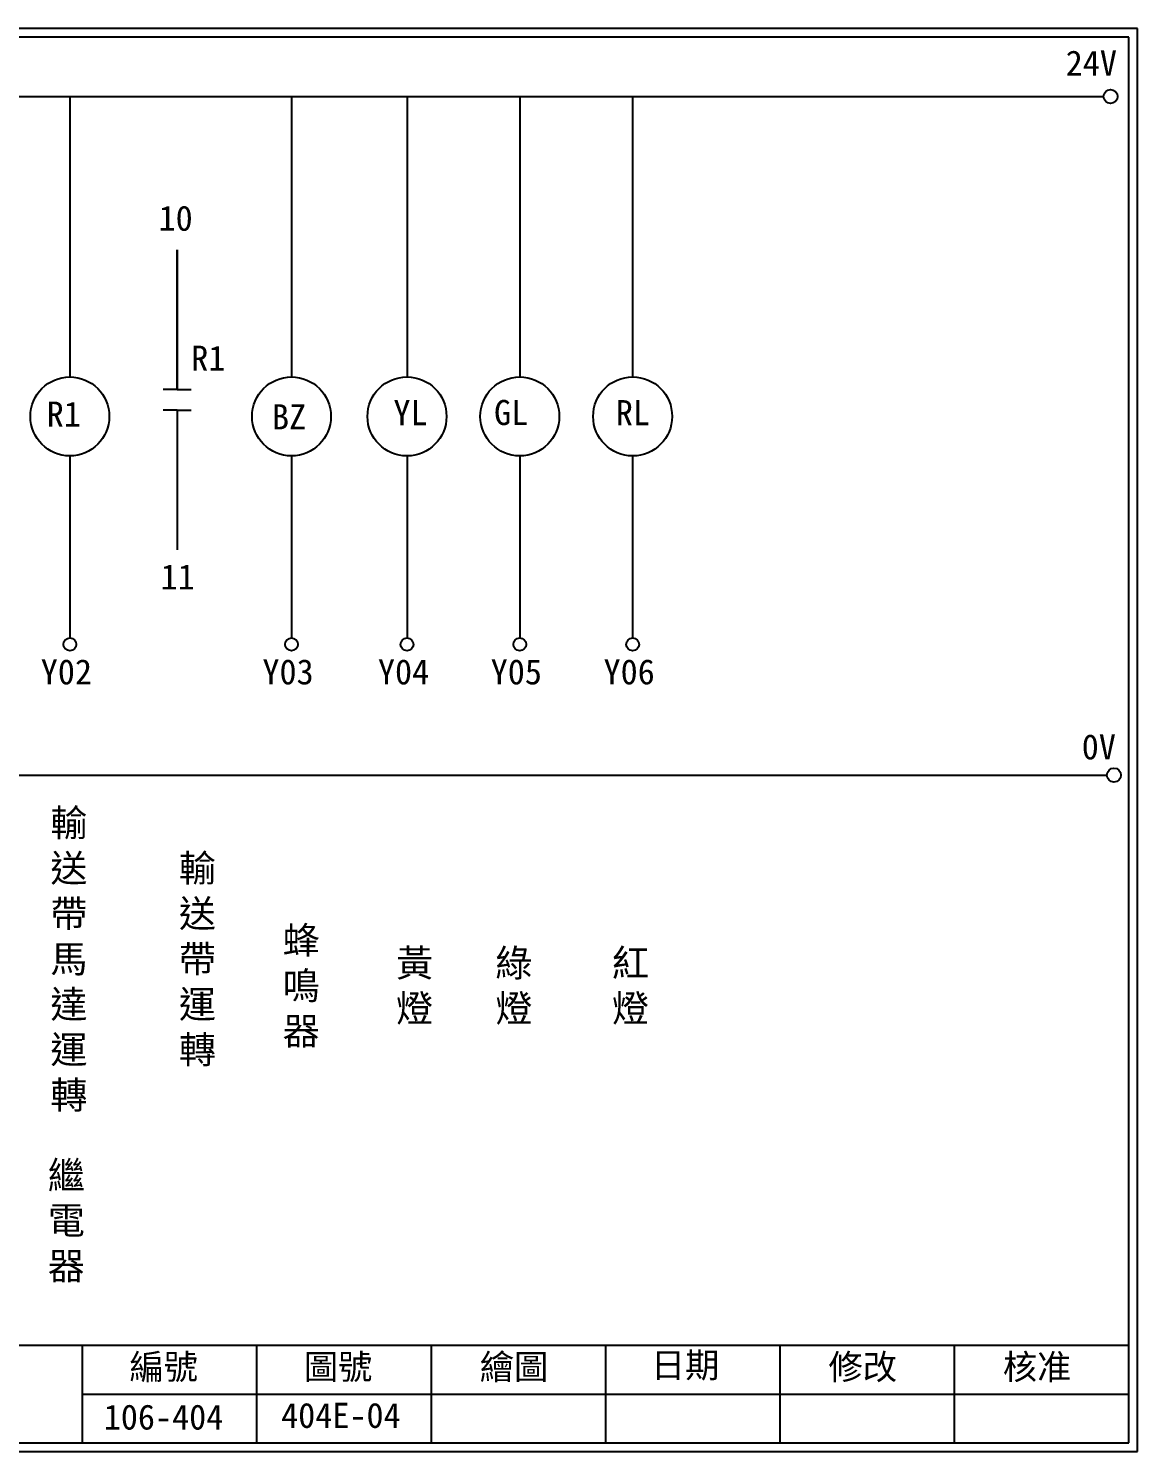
# Model space of a CAD drawing. Extents: x 889 to 1176, y 251 to 455.
# Drawn here: x 1017.1 to 1176.1, y 251.2 to 455.2 of the extents above; entities that cross this region are included whole.
import ezdxf

# ---------------------------------------------------------------- set-up
doc = ezdxf.new("R2010")
doc.units = 0
doc.layers.get('0').update_dxf_attribs({"linetype": 'CONTINUOUS'})
doc.layers.add('圖框層', color=7, linetype='CONTINUOUS')
doc.layers.add('標尺寸層', color=3, linetype='CONTINUOUS')
doc.styles.add('CNS', font='romanc.shx', dxfattribs={"bigfont": 'chineset.shx'})
doc.styles.add('STSL', font='kaiu.ttf')

msp = doc.modelspace()

# ---------------------------------------------------------------- linework, layer by layer
for centre in [(1172.21, 445.42), (1172.69, 348.15)]:
    msp.add_circle(centre, 1)
at = {"layer": '圖框層', "color": 7}
for p, q in [((1176.07, 455.16), (889.07, 455.16)), ((1176.07, 251.2), (1176.07, 455.16)), ((1174.82, 453.91), (890.32, 453.91)), ((1174.82, 252.44), (1174.82, 453.91)), ((890.32, 266.44), (1174.82, 266.44)), ((1024.82, 252.44), (1024.82, 266.44)), ((1049.82, 252.44), (1049.82, 266.44)), ((1074.82, 252.44), (1074.82, 266.44)), ((1099.82, 252.44), (1099.82, 266.44)), ((1124.82, 252.44), (1124.82, 266.44)), ((1149.82, 252.44), (1149.82, 266.44)), ((1024.82, 259.44), (1174.82, 259.44)), ((889.07, 251.2), (1176.07, 251.2)), ((890.32, 252.44), (1174.82, 252.44))]:
    msp.add_line(p, q, dxfattribs=at)
at = {"layer": '標尺寸層', "color": 7}
for p, q in [((893.61, 445.42), (1171.21, 445.42)), ((1022.99, 445.42), (1022.99, 405.22)), ((1054.77, 445.42), (1054.77, 405.22)), ((1071.33, 445.42), (1071.33, 405.22)), ((1087.5, 445.42), (1087.5, 405.22)), ((1103.68, 445.42), (1103.68, 405.22)), ((1022.99, 393.9), (1022.99, 367.81)), ((1071.33, 393.9), (1071.33, 367.81)), ((1087.5, 393.9), (1087.5, 367.81)), ((1103.68, 393.9), (1103.68, 367.81)), ((893.82, 348.15), (1171.69, 348.15))]:
    msp.add_line(p, q, dxfattribs=at)
at = {"layer": '標尺寸層', "color": 0}
for p, q in [((1038.39, 423.44), (1038.39, 403.44)), ((1038.39, 403.44), (1038.39, 423.44)), ((1038.39, 403.44), (1038.39, 423.44)), ((1038.39, 403.44), (1038.39, 423.44)), ((1038.39, 403.44), (1036.39, 403.44)), ((1038.39, 403.44), (1040.39, 403.44)), ((1038.39, 400.44), (1036.39, 400.44)), ((1038.39, 400.44), (1040.39, 400.44)), ((1038.39, 400.44), (1038.39, 380.44)), ((1038.39, 400.44), (1038.39, 380.44)), ((1054.77, 393.9), (1054.77, 367.81))]:
    msp.add_line(p, q, dxfattribs=at)
at = {"layer": '標尺寸層', "color": 7}
for centre, radius in [((1022.99, 399.56), 5.66), ((1054.77, 399.56), 5.66), ((1071.33, 399.56), 5.66), ((1087.5, 399.56), 5.66), ((1103.68, 399.56), 5.66), ((1022.99, 366.89), 0.92), ((1054.77, 366.89), 0.92), ((1071.33, 366.89), 0.92), ((1087.5, 366.89), 0.92), ((1103.68, 366.89), 0.92)]:
    msp.add_circle(centre, radius, dxfattribs=at)

# ---------------------------------------------------------------- texts
at = {"layer": '圖框層', "color": 4, "style": 'STSL'}
for s, p in [('24V', (1165.77, 448.41)), ('10', (1035.71, 426.17)), ('R1', (1040.39, 406.11)), ('YL', (1069.38, 398.3)), ('GL', (1083.81, 398.32)), ('RL', (1101.27, 398.3)), ('R1', (1019.67, 398.09)), ('BZ', (1051.97, 397.7)), ('11', (1036, 374.76)), ('Y02', (1018.82, 361.15)), ('Y03', (1050.6, 361.15)), ('Y04', (1067.16, 361.15)), ('Y05', (1083.33, 361.15)), ('Y06', (1099.51, 361.15)), ('0V', (1168.07, 350.4)), ('編號', (1031.54, 261.53)), ('圖號', (1056.54, 261.53)), ('繪圖', (1081.76, 261.53)), ('日期', (1106.29, 261.78)), ('修改', (1131.76, 261.53)), ('核准', (1156.76, 261.53)), ('106-404', (1027.85, 254.34)), ('404E-04', (1053.28, 254.58))]:
    msp.add_text(s, height=3.6, dxfattribs=at).set_placement(p)
at = {"layer": '標尺寸層', "color": 7, "char_height": 3.9, "attachment_point": 5, "style": 'CNS'}
for s, insert, width in [('{\\fDFKai-SB|b0|i0|c136|p65;輸送帶馬達運轉}', (1022.85, 321.58), 2.8481), ('{\\fDFKai-SB|b0|i0|c136|p65;輸送帶\\P運轉}', (1041.28, 321.58), 2.8481), ('{\\fDFKai-SB|b0|i0|c136|p65;蜂鳴器}', (1056.16, 317.76), 2.8481), ('{\\fDFKai-SB|b0|i0|c136|p65;黃燈}', (1072.41, 317.76), 2.8481), ('{\\fDFKai-SB|b0|i0|c136|p65;綠燈}', (1086.67, 317.76), 2.8481), ('{\\fDFKai-SB|b0|i0|c136|p65;紅燈}', (1103.37, 317.76), 2.8481), ('{\\fDFKai-SB|b0|i0|c136|p65;繼電器}', (1022.49, 284.1), 8.6627)]:
    msp.add_mtext(s, dxfattribs=dict(at, insert=insert, width=width))

doc.saveas('drawing.dxf')
